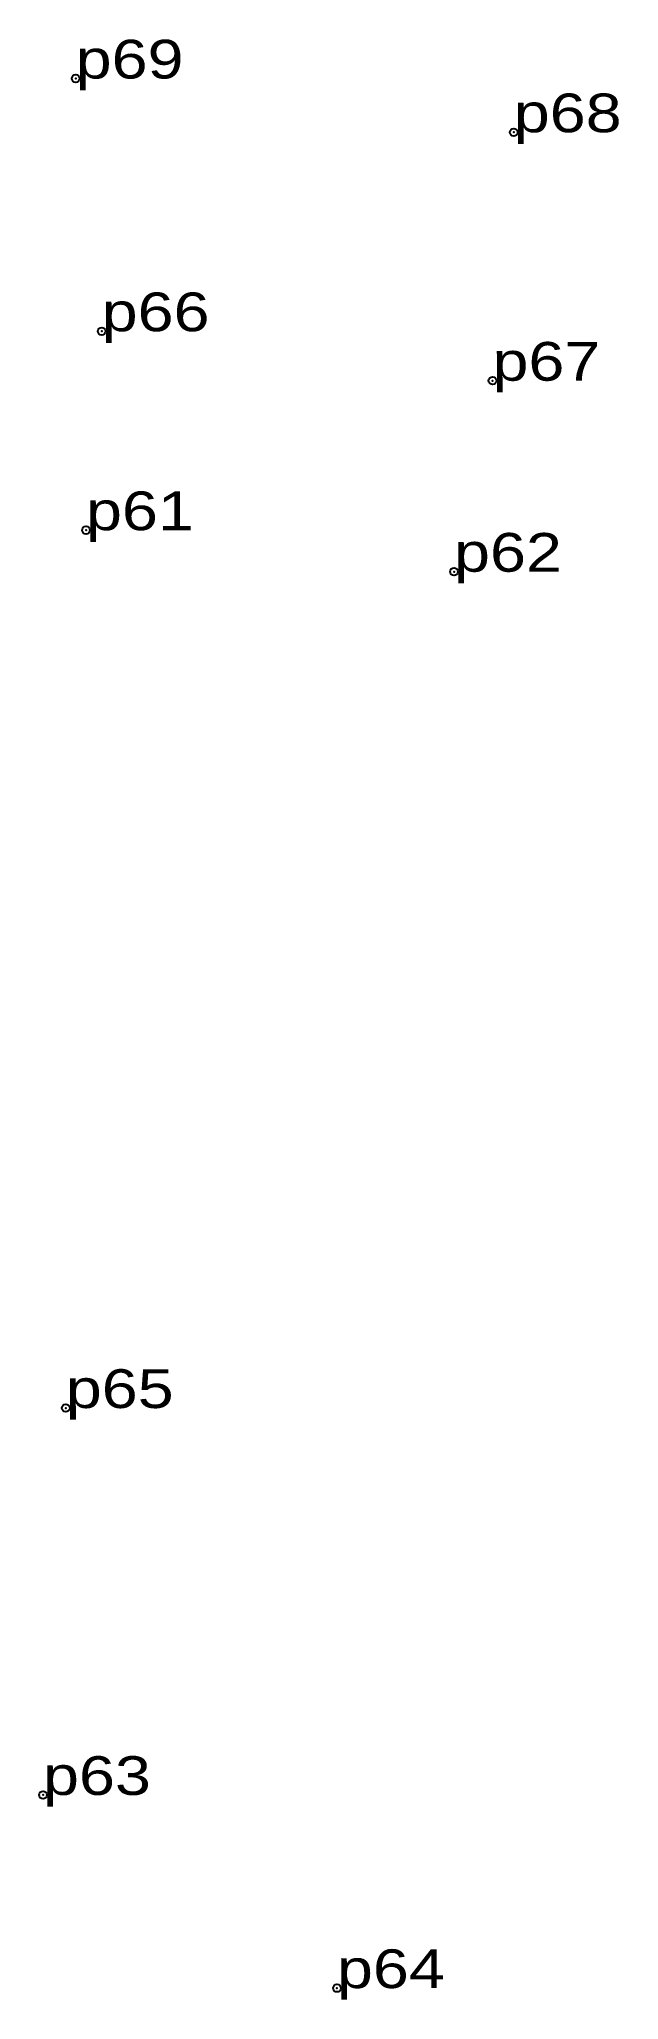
# Model space of a CAD drawing. Header units: centimetres. Extents: x 535469 to 552662, y 1836580 to 1839982.
# Drawn here: x 546444.9 to 546471.9, y 1836985.3 to 1837076.5 of the extents above.
import ezdxf

# ---------------------------------------------------------------- set-up
doc = ezdxf.new("R2010")
doc.units = ezdxf.units.CM
doc.header["$LTSCALE"] = 0.72
doc.header["$PDMODE"] = 32
doc.header["$PDSIZE"] = 0.36
doc.layers.add('12', color=7, linetype='Continuous')
doc.layers.add('7', color=7, linetype='Continuous')

msp = doc.modelspace()

# ---------------------------------------------------------------- linework, layer by layer
at = {"layer": '7'}
for p in [(546446.64, 1837074.63), (546467.03, 1837072.13), (546447.85, 1837062.88), (546466.04, 1837060.58), (546447.12, 1837053.63), (546464.25, 1837051.7), (546446.18, 1837012.82), (546445.12, 1836994.83), (546458.8, 1836985.85)]:
    msp.add_point(p, dxfattribs=at)

# ---------------------------------------------------------------- texts
at = {"layer": '12', "width": 1.25}
for s, p in [('p69', (546446.64, 1837074.63)), ('p68', (546467.03, 1837072.13)), ('p66', (546447.85, 1837062.88)), ('p67', (546466.04, 1837060.58)), ('p61', (546447.12, 1837053.63)), ('p62', (546464.25, 1837051.7)), ('p65', (546446.18, 1837012.82)), ('p63', (546445.12, 1836994.83)), ('p64', (546458.8, 1836985.85))]:
    msp.add_text(s, height=1.8, dxfattribs=at).set_placement(p)

doc.saveas('drawing.dxf')
